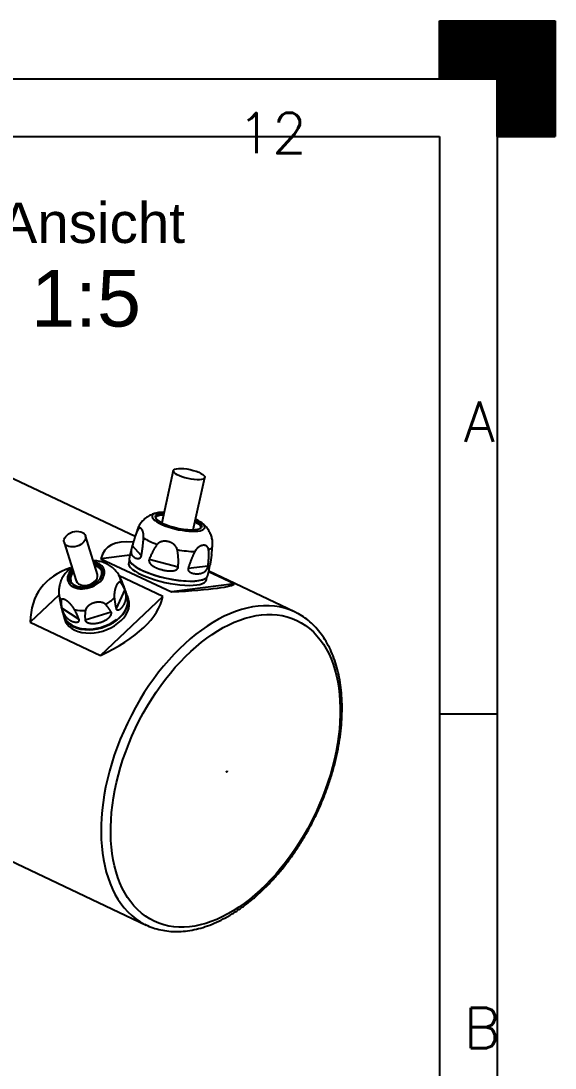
# Model space of a CAD drawing. Extents: x -44 to 594, y -269 to 420.
# Drawn here: x 547.8 to 594, y 329.3 to 420 of the extents above; entities that cross this region are included whole.
import ezdxf

# ---------------------------------------------------------------- set-up
doc = ezdxf.new("R2010")
doc.units = 0
doc.layers.add('1', color=7, linetype='CONTINUOUS')
doc.layers.add('256', color=7, linetype='CONTINUOUS')
doc.styles.add('ARIAL_UNICODE_MS', font='ARIALUNI.TTF')

# ---------------------------------------------------------------- blocks, each defined once
blk = doc.blocks.new('HATCH3')
at = {"layer": '256', "color": 19, "linetype": 'CONTINUOUS'}
for p, q in [((584, 419.98988), (594, 419.98988)), ((584, 419.94755), (594, 419.94755)), ((584, 419.90522), (594, 419.90522)), ((584, 419.86289), (594, 419.86289)), ((584, 419.82056), (594, 419.82056)), ((584, 419.77823), (594, 419.77823)), ((584, 419.7359), (594, 419.7359)), ((584, 419.69357), (594, 419.69357)), ((584, 419.65124), (594, 419.65124)), ((584, 419.60891), (594, 419.60891)), ((584, 419.56658), (594, 419.56658)), ((584, 419.52425), (594, 419.52425)), ((584, 419.48192), (594, 419.48192)), ((584, 419.43959), (594, 419.43959)), ((584, 419.39726), (594, 419.39726)), ((584, 419.35493), (594, 419.35493)), ((584, 419.3126), (594, 419.3126)), ((584, 419.27027), (594, 419.27027)), ((584, 419.22794), (594, 419.22794)), ((584, 419.18561), (594, 419.18561)), ((584, 419.14328), (594, 419.14328)), ((584, 419.10095), (594, 419.10095)), ((584, 419.05862), (594, 419.05862)), ((584, 419.01629), (594, 419.01629)), ((584, 418.97396), (594, 418.97396)), ((584, 418.93163), (594, 418.93163)), ((584, 418.8893), (594, 418.8893)), ((584, 418.84697), (594, 418.84697)), ((584, 418.80464), (594, 418.80464)), ((584, 418.76231), (594, 418.76231)), ((584, 418.71998), (594, 418.71998)), ((584, 418.67765), (594, 418.67765)), ((584, 418.63532), (594, 418.63532)), ((584, 418.59299), (594, 418.59299)), ((584, 418.55066), (594, 418.55066)), ((584, 418.50833), (594, 418.50833)), ((584, 418.466), (594, 418.466)), ((584, 418.42367), (594, 418.42367)), ((584, 418.38134), (594, 418.38134)), ((584, 418.33901), (594, 418.33901)), ((584, 418.29668), (594, 418.29668)), ((584, 418.25435), (594, 418.25435)), ((584, 418.21202), (594, 418.21202)), ((584, 418.16969), (594, 418.16969)), ((584, 418.12736), (594, 418.12736)), ((584, 418.08503), (594, 418.08503)), ((584, 418.0427), (594, 418.0427)), ((584, 418.00037), (594, 418.00037)), ((584, 417.95804), (594, 417.95804)), ((584, 417.91571), (594, 417.91571)), ((584, 417.87338), (594, 417.87338)), ((584, 417.83105), (594, 417.83105)), ((584, 417.78872), (594, 417.78872)), ((584, 417.74639), (594, 417.74639)), ((584, 417.70406), (594, 417.70406)), ((584, 417.66173), (594, 417.66173)), ((584, 417.6194), (594, 417.6194)), ((584, 417.57707), (594, 417.57707)), ((584, 417.53474), (594, 417.53474)), ((584, 417.49241), (594, 417.49241)), ((584, 417.45008), (594, 417.45008)), ((584, 417.40775), (594, 417.40775)), ((584, 417.36542), (594, 417.36542)), ((584, 417.32309), (594, 417.32309)), ((584, 417.28076), (594, 417.28076)), ((584, 417.23843), (594, 417.23843)), ((584, 417.1961), (594, 417.1961)), ((584, 417.15377), (594, 417.15377)), ((584, 417.11144), (594, 417.11144)), ((584, 417.06911), (594, 417.06911)), ((584, 417.02678), (594, 417.02678)), ((584, 416.98445), (594, 416.98445)), ((584, 416.94212), (594, 416.94212)), ((584, 416.89979), (594, 416.89979)), ((584, 416.85746), (594, 416.85746)), ((584, 416.81513), (594, 416.81513)), ((584, 416.7728), (594, 416.7728)), ((584, 416.73047), (594, 416.73047)), ((584, 416.68814), (594, 416.68814)), ((584, 416.64581), (594, 416.64581)), ((584, 416.60348), (594, 416.60348)), ((584, 416.56115), (594, 416.56115)), ((584, 416.51882), (594, 416.51882)), ((584, 416.47649), (594, 416.47649)), ((584, 416.43416), (594, 416.43416)), ((584, 416.39183), (594, 416.39183)), ((584, 416.3495), (594, 416.3495)), ((584, 416.30717), (594, 416.30717)), ((584, 416.26484), (594, 416.26484)), ((584, 416.22251), (594, 416.22251)), ((584, 416.18018), (594, 416.18018)), ((584, 416.13785), (594, 416.13785)), ((584, 416.09552), (594, 416.09552)), ((584, 416.05319), (594, 416.05319)), ((584, 416.01086), (594, 416.01086)), ((584, 415.96853), (594, 415.96853)), ((584, 415.9262), (594, 415.9262)), ((584, 415.88387), (594, 415.88387)), ((584, 415.84154), (594, 415.84154)), ((584, 415.79921), (594, 415.79921)), ((584, 415.75688), (594, 415.75688)), ((584, 415.71455), (594, 415.71455)), ((584, 415.67222), (594, 415.67222)), ((584, 415.62989), (594, 415.62989)), ((584, 415.58756), (594, 415.58756)), ((584, 415.54523), (594, 415.54523)), ((584, 415.5029), (594, 415.5029)), ((584, 415.46057), (594, 415.46057)), ((584, 415.41824), (594, 415.41824)), ((584, 415.37591), (594, 415.37591)), ((584, 415.33358), (594, 415.33358)), ((584, 415.29125), (594, 415.29125)), ((584, 415.24892), (594, 415.24892)), ((584, 415.20659), (594, 415.20659)), ((584, 415.16426), (594, 415.16426)), ((584, 415.12193), (594, 415.12193)), ((584, 415.0796), (594, 415.0796)), ((584, 415.03727), (594, 415.03727)), ((589, 414.99494), (594, 414.99494)), ((589, 414.95261), (594, 414.95261)), ((589, 414.91028), (594, 414.91028)), ((589, 414.86795), (594, 414.86795)), ((589, 414.82562), (594, 414.82562)), ((589, 414.78329), (594, 414.78329)), ((589, 414.74096), (594, 414.74096)), ((589, 414.69863), (594, 414.69863)), ((589, 414.6563), (594, 414.6563)), ((589, 414.61397), (594, 414.61397)), ((589, 414.57164), (594, 414.57164)), ((589, 414.52931), (594, 414.52931)), ((589, 414.48698), (594, 414.48698)), ((589, 414.44465), (594, 414.44465)), ((589, 414.40232), (594, 414.40232)), ((589, 414.35999), (594, 414.35999)), ((589, 414.31766), (594, 414.31766)), ((589, 414.27533), (594, 414.27533)), ((589, 414.233), (594, 414.233)), ((589, 414.19067), (594, 414.19067)), ((589, 414.14834), (594, 414.14834)), ((589, 414.10601), (594, 414.10601)), ((589, 414.06368), (594, 414.06368)), ((589, 414.02135), (594, 414.02135)), ((589, 413.97902), (594, 413.97902)), ((589, 413.93669), (594, 413.93669)), ((589, 413.89436), (594, 413.89436)), ((589, 413.85203), (594, 413.85203)), ((589, 413.8097), (594, 413.8097)), ((589, 413.76737), (594, 413.76737)), ((589, 413.72504), (594, 413.72504)), ((589, 413.68271), (594, 413.68271)), ((589, 413.64038), (594, 413.64038)), ((589, 413.59805), (594, 413.59805)), ((589, 413.55572), (594, 413.55572)), ((589, 413.51339), (594, 413.51339)), ((589, 413.47106), (594, 413.47106)), ((589, 413.42873), (594, 413.42873)), ((589, 413.3864), (594, 413.3864)), ((589, 413.34407), (594, 413.34407)), ((589, 413.30174), (594, 413.30174)), ((589, 413.25941), (594, 413.25941)), ((589, 413.21708), (594, 413.21708)), ((589, 413.17475), (594, 413.17475)), ((589, 413.13242), (594, 413.13242)), ((589, 413.09009), (594, 413.09009)), ((589, 413.04776), (594, 413.04776)), ((589, 413.00543), (594, 413.00543)), ((589, 412.9631), (594, 412.9631)), ((589, 412.92077), (594, 412.92077)), ((589, 412.87844), (594, 412.87844)), ((589, 412.83611), (594, 412.83611)), ((589, 412.79378), (594, 412.79378)), ((589, 412.75145), (594, 412.75145)), ((589, 412.70912), (594, 412.70912)), ((589, 412.66679), (594, 412.66679)), ((589, 412.62446), (594, 412.62446)), ((589, 412.58213), (594, 412.58213)), ((589, 412.5398), (594, 412.5398)), ((589, 412.49747), (594, 412.49747)), ((589, 412.45514), (594, 412.45514)), ((589, 412.41281), (594, 412.41281)), ((589, 412.37048), (594, 412.37048)), ((589, 412.32815), (594, 412.32815)), ((589, 412.28582), (594, 412.28582)), ((589, 412.24349), (594, 412.24349)), ((589, 412.20116), (594, 412.20116)), ((589, 412.15883), (594, 412.15883)), ((589, 412.1165), (594, 412.1165)), ((589, 412.07417), (594, 412.07417)), ((589, 412.03184), (594, 412.03184)), ((589, 411.98951), (594, 411.98951)), ((589, 411.94718), (594, 411.94718)), ((589, 411.90485), (594, 411.90485)), ((589, 411.86252), (594, 411.86252)), ((589, 411.82019), (594, 411.82019)), ((589, 411.77786), (594, 411.77786)), ((589, 411.73553), (594, 411.73553)), ((589, 411.6932), (594, 411.6932)), ((589, 411.65087), (594, 411.65087)), ((589, 411.60854), (594, 411.60854)), ((589, 411.56621), (594, 411.56621)), ((589, 411.52388), (594, 411.52388)), ((589, 411.48155), (594, 411.48155)), ((589, 411.43922), (594, 411.43922)), ((589, 411.39689), (594, 411.39689)), ((589, 411.35456), (594, 411.35456)), ((589, 411.31223), (594, 411.31223)), ((589, 411.2699), (594, 411.2699)), ((589, 411.22757), (594, 411.22757)), ((589, 411.18524), (594, 411.18524)), ((589, 411.14291), (594, 411.14291)), ((589, 411.10058), (594, 411.10058)), ((589, 411.05825), (594, 411.05825)), ((589, 411.01592), (594, 411.01592)), ((589, 410.97359), (594, 410.97359)), ((589, 410.93126), (594, 410.93126)), ((589, 410.88893), (594, 410.88893)), ((589, 410.8466), (594, 410.8466)), ((589, 410.80427), (594, 410.80427)), ((589, 410.76194), (594, 410.76194)), ((589, 410.71961), (594, 410.71961)), ((589, 410.67728), (594, 410.67728)), ((589, 410.63495), (594, 410.63495)), ((589, 410.59262), (594, 410.59262)), ((589, 410.55029), (594, 410.55029)), ((589, 410.50796), (594, 410.50796)), ((589, 410.46563), (594, 410.46563)), ((589, 410.4233), (594, 410.4233)), ((589, 410.38097), (594, 410.38097)), ((589, 410.33864), (594, 410.33864)), ((589, 410.29631), (594, 410.29631)), ((589, 410.25398), (594, 410.25398)), ((589, 410.21165), (594, 410.21165)), ((589, 410.16932), (594, 410.16932)), ((589, 410.12699), (594, 410.12699)), ((589, 410.08466), (594, 410.08466)), ((589, 410.04233), (594, 410.04233)), ((589, 410), (594, 410))]:
    blk.add_line(p, q, dxfattribs=at)

msp = doc.modelspace()

# ---------------------------------------------------------------- linework, layer by layer
at = {"layer": '1', "color": 162, "linetype": 'CONTINUOUS'}
for p, q in [((557.669, 375.36), (545.329, 381.198)), ((560.972, 381.06), (559.975, 376.546)), ((562.709, 375.942), (563.706, 380.456)), ((554.409, 372.074), (553.375, 375.416)), ((551.541, 374.848), (552.575, 371.507)), ((558.216, 373.679), (557.43, 374.569)), ((557.228, 373.752), (554.72, 373.431)), ((554.72, 373.431), (560.81, 370.549)), ((557.17, 373.308), (557.117, 373.086)), ((557.158, 373.484), (557.158, 373.484)), ((561.398, 372.691), (558.887, 373.361)), ((562.261, 372.6), (563.986, 372.821)), ((560.083, 370.16), (556.293, 371.953)), ((563.843, 371.6), (563.888, 371.824)), ((566.237, 371.245), (564.031, 372.288)), ((571.473, 368.829), (564.043, 372.344)), ((566.237, 371.245), (560.81, 370.549)), ((563.841, 371.595), (563.843, 371.6)), ((551.069, 370.275), (548.598, 367.936)), ((560.083, 370.16), (554.688, 365.055)), ((556.777, 370.766), (556.023, 369.112)), ((557.104, 369.935), (557.009, 370.217)), ((552.834, 368.164), (551.333, 369.146)), ((551.479, 368.505), (551.56, 368.22)), ((551.488, 368.492), (551.488, 368.491)), ((555.608, 368.792), (553.352, 368.121)), ((548.598, 367.936), (554.688, 365.055)), ((532.499, 354.081), (558.642, 341.711))]:
    msp.add_line(p, q, dxfattribs=at)
for centre, major_axis, ratio in [((562.339, 380.758), (-1.367, 0.302), 0.286367), ((552.458, 375.132), (0.917, 0.284), 0.672047), ((565.492, 355.064), (6.165, 13.03), 0.597227), ((565.617, 355.005), (0.0214, 0.0452), 0.597227)]:
    msp.add_ellipse(centre, major_axis=major_axis, ratio=ratio, dxfattribs=at)
for centre, major_axis, ratio, start_param, end_param in [((561.426, 376.626), (-2.273, 0.502), 0.286362, 6.13379, 9.424778), ((561.426, 376.626), (-2.273, 0.502), 0.286362, 5.88531, 6.13379), ((561.426, 376.626), (-2.273, 0.502), 0.286366, 5.357523, 5.885311), ((561.436, 376.671), (-2.022, 0.447), 0.286366, 5.454614, 6.133787), ((561.411, 376.559), (-1.972, 0.436), 0.286365, 5.478085, 6.133795), ((561.424, 376.615), (-1.972, 0.436), 0.286365, 5.478085, 6.133795), ((561.436, 376.671), (-2.022, 0.447), 0.286364, 6.186508, 9.277835), ((561.424, 376.615), (-1.972, 0.436), 0.286362, 6.13379, 6.49635), ((561.436, 376.671), (-2.022, 0.447), 0.286362, 6.13379, 6.18651), ((561.411, 376.559), (-1.972, 0.436), 0.286362, 6.13379, 6.233536), ((561.393, 376.477), (-2.022, 0.447), 0.286359, 5.454519, 6.060257), ((561.393, 376.477), (-2.022, 0.447), 0.286366, 3.36507, 3.970122), ((561.411, 376.559), (-1.972, 0.436), 0.286362, 3.191294, 3.946552), ((561.424, 376.615), (-1.972, 0.436), 0.286367, 3.14159, 3.946552), ((561.436, 376.671), (-2.022, 0.447), 0.286364, 3.283874, 3.970018), ((561.426, 376.626), (-2.273, 0.502), 0.286362, 3.549048, 4.067116), ((561.436, 376.671), (-2.022, 0.447), 0.286367, 3.14159, 3.283873), ((561.426, 376.626), (-2.273, 0.502), 0.286367, 3.14159, 3.549043), ((561.117, 375.228), (-3.247, 0.718), 0.286365, 6.246518, 6.382323), ((561.424, 376.615), (-1.972, 0.436), 0.286365, 2.928585, 3.141597), ((561.436, 376.671), (-2.022, 0.447), 0.286365, 2.994656, 3.141597), ((583.176, 346.697), (-27.986, 27.63), 0.201339, 6.026643, 6.405768), ((561.117, 375.228), (-3.247, 0.718), 0.28636, 0.649271, 1.146327), ((561.117, 375.228), (-3.247, 0.718), 0.286367, 2.743672, 3.178247), ((561.117, 375.228), (-3.247, 0.718), 0.286364, 1.696471, 2.193527), ((553.43, 371.991), (1.572, 0.486), 0.672047, 6.283185, 7.23094), ((553.421, 372.019), (1.404, 0.435), 0.672049, 0.026091, 0.859202), ((553.435, 371.977), (1.347, 0.417), 0.672047, 6.283185, 7.10508), ((553.448, 371.934), (1.347, 0.417), 0.672052, 0.034729, 0.821895), ((560.478, 372.338), (-3.363, 0.743), 0.286366, 6.277979, 9.42478), ((560.565, 372.731), (-3.408, 0.753), 0.286367, 6.283183, 9.424999), ((560.561, 372.712), (-3.388, 0.749), 0.286367, 0.293957, 2.847483), ((583.176, 346.697), (-33.706, 24.126), 0.32, 6.054442, 6.500141), ((553.43, 371.991), (1.572, 0.486), 0.672046, 2.193801, 4.172612), ((553.421, 372.019), (1.404, 0.435), 0.672058, 2.282335, 4.172592), ((553.435, 371.977), (1.347, 0.417), 0.672044, 2.31965, 4.1726), ((553.448, 371.934), (1.347, 0.417), 0.672044, 2.31965, 3.134304), ((553.492, 371.791), (0.917, 0.284), 0.672048, 3.125414, 6.283108), ((553.43, 371.991), (1.572, 0.486), 0.672045, 4.172594, 6.283179), ((553.421, 372.019), (1.404, 0.435), 0.672045, 4.172594, 6.283179), ((553.435, 371.977), (1.347, 0.417), 0.672045, 5.137858, 6.283188), ((553.421, 372.019), (1.404, 0.435), 0.672049, 6.283185, 6.309275), ((553.77, 370.892), (2.631, 0.814), 0.672047, 6.079608, 6.397414), ((560.561, 372.713), (-3.356, 0.742), 0.286361, 0.951998, 2.189589), ((553.435, 371.977), (1.347, 0.417), 0.672045, 4.172594, 4.286967), ((565.058, 355.27), (6.415, 13.559), 0.597223, 0.000073, 3.126645), ((531.818, 370.997), (34.422, 0.262), 0.035989, 5.713571, 6.271556), ((553.77, 370.892), (2.631, 0.814), 0.672052, 3.023884, 3.312776), ((554.253, 369.331), (2.742, 0.848), 0.672051, 3.104362, 6.255871), ((554.249, 369.345), (2.761, 0.854), 0.672045, 4.172594, 6.284431), ((531.818, 370.997), (-28.343, 0.12), 0.349886, 2.511189, 3.069174), ((553.77, 370.892), (2.631, 0.814), 0.672045, 5.032424, 5.407182), ((554.253, 369.332), (2.766, 0.856), 0.672047, 5.219794, 6.283181), ((554.253, 369.331), (2.766, 0.856), 0.671992, 6.283184, 6.29903), ((554.341, 369.048), (2.772, 0.858), 0.672047, 5.219794, 6.283181), ((554.341, 369.048), (2.772, 0.858), 0.672105, 0, 0.01585), ((554.253, 369.332), (2.766, 0.856), 0.672049, 3.125724, 5.219792), ((554.249, 369.345), (2.761, 0.854), 0.672047, 3.141592, 4.1726), ((554.341, 369.048), (2.772, 0.858), 0.672049, 3.125724, 5.219792), ((554.244, 369.359), (2.727, 0.844), 0.672047, 3.43773, 5.219799), ((553.77, 370.892), (2.631, 0.814), 0.672053, 3.985221, 4.35998), ((565.058, 355.27), (6.415, 13.559), 0.597224, 6.268921, 6.283254), ((565.058, 355.27), (6.415, 13.559), 0.597221, 3.12664, 3.141562)]:
    msp.add_ellipse(centre, major_axis=major_axis, ratio=ratio, start_param=start_param, end_param=end_param, dxfattribs=at)
for points, degree, knots in [([(559.583, 377.393), (559.505, 377.379), (559.309, 377.334), (559.001, 377.213), (558.674, 377.025), (558.378, 376.779), (558.129, 376.481), (557.965, 376.209), (557.905, 376.034), (557.89, 375.981)], 3, [0, 0, 0, 0, 0.109207, 0.273999, 0.437008, 0.600503, 0.765163, 0.930866, 1, 1, 1, 1]), ([(564.362, 374.552), (564.374, 374.648), (564.385, 374.871), (564.333, 375.216), (564.22, 375.566), (564.057, 375.88), (563.853, 376.157), (563.634, 376.384), (563.478, 376.508), (563.406, 376.558)], 3, [0, 0, 0, 0, 0.120912, 0.281764, 0.435669, 0.584847, 0.731876, 0.880573, 1, 1, 1, 1]), ([(558.407, 375.237), (558.416, 375.369), (558.405, 375.495), (558.395, 375.612), (558.37, 375.715), (558.347, 375.811), (558.312, 375.885), (558.279, 375.956), (558.197, 376.049), (558.105, 376.085), (558.057, 376.07), (558.007, 376.054), (557.959, 376.001), (557.907, 375.944), (557.866, 375.85)], 2, [0, 0, 0, 0.125, 0.125, 0.25, 0.25, 0.375, 0.375, 0.5, 0.625, 0.75, 0.75, 0.875, 0.875, 1, 1, 1]), ([(557.43, 374.569), (557.429, 374.568), (557.429, 374.566), (557.428, 374.563), (557.427, 374.561), (557.427, 374.558), (557.426, 374.555), (557.425, 374.552), (557.424, 374.549), (557.423, 374.546), (557.423, 374.543), (557.422, 374.54), (557.421, 374.537), (557.42, 374.535), (557.419, 374.532), (557.419, 374.529), (557.418, 374.526), (557.417, 374.523), (557.416, 374.52), (557.415, 374.517), (557.414, 374.514), (557.414, 374.511), (557.413, 374.508), (557.412, 374.504), (557.411, 374.501), (557.41, 374.498), (557.409, 374.495), (557.409, 374.492), (557.408, 374.489), (557.407, 374.486), (557.406, 374.483), (557.405, 374.48), (557.404, 374.476), (557.404, 374.473), (557.403, 374.47), (557.402, 374.467), (557.401, 374.464), (557.4, 374.46), (557.399, 374.457), (557.398, 374.454), (557.398, 374.451), (557.397, 374.447), (557.396, 374.444), (557.395, 374.441), (557.394, 374.438), (557.393, 374.434), (557.392, 374.431), (557.391, 374.428), (557.391, 374.424), (557.39, 374.421), (557.389, 374.418), (557.388, 374.414), (557.387, 374.411), (557.386, 374.408), (557.385, 374.404), (557.384, 374.401), (557.383, 374.397), (557.383, 374.394), (557.382, 374.39), (557.379, 374.379), (557.373, 374.359), (557.366, 374.331), (557.359, 374.304), (557.353, 374.277), (557.347, 374.25), (557.343, 374.227), (557.339, 374.209), (557.336, 374.194), (557.334, 374.179), (557.332, 374.164), (557.329, 374.149), (557.328, 374.135), (557.326, 374.12), (557.325, 374.106), (557.323, 374.092), (557.322, 374.077), (557.322, 374.063), (557.321, 374.049), (557.321, 374.035), (557.322, 374.021), (557.322, 374.007), (557.323, 373.985), (557.326, 373.957), (557.332, 373.923), (557.339, 373.889), (557.349, 373.857), (557.361, 373.825), (557.375, 373.794), (557.392, 373.764), (557.411, 373.734), (557.433, 373.705), (557.462, 373.67), (557.5, 373.631), (557.548, 373.589), (557.601, 373.552), (557.658, 373.519), (557.719, 373.491), (557.771, 373.474), (557.811, 373.463), (557.837, 373.458), (557.864, 373.454), (557.89, 373.451), (557.916, 373.45), (557.941, 373.45), (557.966, 373.452), (557.991, 373.456), (558.011, 373.46), (558.027, 373.465), (558.04, 373.468), (558.052, 373.473), (558.064, 373.478), (558.075, 373.484), (558.086, 373.49), (558.097, 373.496), (558.108, 373.503), (558.118, 373.511), (558.129, 373.519), (558.137, 373.527), (558.143, 373.533), (558.147, 373.537), (558.151, 373.541), (558.155, 373.545), (558.158, 373.55), (558.162, 373.554), (558.166, 373.559), (558.169, 373.564), (558.172, 373.568), (558.176, 373.573), (558.179, 373.578), (558.182, 373.583), (558.185, 373.588), (558.187, 373.593), (558.19, 373.598), (558.193, 373.604), (558.195, 373.609), (558.198, 373.614), (558.2, 373.62), (558.202, 373.625), (558.204, 373.631), (558.206, 373.637), (558.208, 373.643), (558.209, 373.648), (558.211, 373.654), (558.212, 373.66), (558.213, 373.666), (558.215, 373.672), (558.215, 373.676), (558.216, 373.679)], 3, [0, 0, 0, 0, 0.001009, 0.002016, 0.003021, 0.004026, 0.00503, 0.006032, 0.007035, 0.008036, 0.009038, 0.01004, 0.011041, 0.012043, 0.013046, 0.014049, 0.015054, 0.016059, 0.017066, 0.018074, 0.019084, 0.020095, 0.021109, 0.022125, 0.023143, 0.024164, 0.025188, 0.026214, 0.027244, 0.028277, 0.029313, 0.030353, 0.031397, 0.032445, 0.033497, 0.034553, 0.035614, 0.036679, 0.037749, 0.038824, 0.039904, 0.040989, 0.04208, 0.043176, 0.044278, 0.045386, 0.046499, 0.047619, 0.048745, 0.049877, 0.051016, 0.052162, 0.053314, 0.054473, 0.055639, 0.056812, 0.057992, 0.05918, 0.060375, 0.061578, 0.071546, 0.08175, 0.092239, 0.103055, 0.114239, 0.125827, 0.132647, 0.139584, 0.146643, 0.153828, 0.161141, 0.168588, 0.17617, 0.183892, 0.191755, 0.199762, 0.207917, 0.216222, 0.224678, 0.233289, 0.242056, 0.250981, 0.274441, 0.29815, 0.322133, 0.346418, 0.37103, 0.395994, 0.421332, 0.447068, 0.473223, 0.499816, 0.543906, 0.586821, 0.628662, 0.669537, 0.709559, 0.748851, 0.764617, 0.77989, 0.794682, 0.809007, 0.822879, 0.836314, 0.849329, 0.861944, 0.87418, 0.880509, 0.88672, 0.892817, 0.898807, 0.904694, 0.910487, 0.916191, 0.921813, 0.927362, 0.932844, 0.938267, 0.940673, 0.943049, 0.945396, 0.947715, 0.950006, 0.952271, 0.954511, 0.956727, 0.958921, 0.961092, 0.963243, 0.965374, 0.967488, 0.969584, 0.971666, 0.973733, 0.975788, 0.977832, 0.979866, 0.981891, 0.98391, 0.985924, 0.987934, 0.989941, 0.991948, 0.993956, 0.995966, 0.997981, 1, 1, 1, 1]), ([(561.32, 374.216), (561.293, 374.342), (561.215, 374.46), (561.143, 374.569), (561.034, 374.661), (560.932, 374.747), (560.808, 374.81), (560.69, 374.87), (560.427, 374.94), (560.296, 374.946), (560.161, 374.953), (560.035, 374.928), (559.9, 374.902), (559.79, 374.841), (559.67, 374.775), (559.593, 374.676)], 2, [0, 0, 0, 0.125, 0.125, 0.25, 0.25, 0.375, 0.375, 0.5, 0.625, 0.625, 0.75, 0.75, 0.875, 0.875, 1, 1, 1]), ([(564.031, 374.206), (564.02, 374.314), (563.972, 374.397), (563.929, 374.474), (563.858, 374.523), (563.792, 374.568), (563.709, 374.585), (563.629, 374.601), (563.449, 374.578), (563.357, 374.54), (563.262, 374.501), (563.172, 374.435), (563.075, 374.366), (562.993, 374.273), (562.905, 374.171), (562.844, 374.054)], 2, [0, 0, 0, 0.125, 0.125, 0.25, 0.25, 0.375, 0.375, 0.5, 0.625, 0.625, 0.75, 0.75, 0.875, 0.875, 1, 1, 1]), ([(552.204, 372.692), (552.144, 372.649), (551.965, 372.512), (551.7, 372.253), (551.437, 371.9), (551.246, 371.516), (551.139, 371.208), (551.117, 371.029), (551.113, 370.99)], 3, [0, 0, 0, 0, 0.107213, 0.322387, 0.532968, 0.739373, 0.942776, 1, 1, 1, 1]), ([(555.815, 372.57), (555.806, 372.58), (555.703, 372.691), (555.46, 372.857), (555.094, 373.055), (554.69, 373.189), (554.336, 373.249), (554.118, 373.261), (554.045, 373.262)], 3, [0, 0, 0, 0, 0.020797, 0.234264, 0.44819, 0.665203, 0.887764, 1, 1, 1, 1]), ([(554.189, 372.804), (554.256, 372.788), (554.404, 372.742), (554.59, 372.639), (554.723, 372.51), (554.769, 372.418), (554.782, 372.373)], 3, [0, 0, 0, 0, 0.206515, 0.48199, 0.760313, 1, 1, 1, 1]), ([(558.887, 373.361), (558.887, 373.36), (558.886, 373.358), (558.885, 373.355), (558.884, 373.352), (558.883, 373.349), (558.882, 373.346), (558.882, 373.344), (558.881, 373.341), (558.88, 373.338), (558.879, 373.335), (558.879, 373.332), (558.878, 373.329), (558.877, 373.326), (558.877, 373.323), (558.876, 373.32), (558.876, 373.317), (558.875, 373.314), (558.875, 373.311), (558.874, 373.307), (558.874, 373.304), (558.874, 373.301), (558.873, 373.298), (558.873, 373.295), (558.873, 373.292), (558.873, 373.289), (558.872, 373.285), (558.872, 373.282), (558.872, 373.279), (558.872, 373.276), (558.872, 373.273), (558.872, 373.269), (558.872, 373.266), (558.873, 373.263), (558.873, 373.26), (558.873, 373.256), (558.873, 373.253), (558.873, 373.25), (558.874, 373.246), (558.874, 373.243), (558.875, 373.24), (558.875, 373.236), (558.875, 373.233), (558.876, 373.229), (558.877, 373.226), (558.877, 373.223), (558.878, 373.219), (558.878, 373.216), (558.879, 373.212), (558.88, 373.209), (558.881, 373.205), (558.881, 373.202), (558.882, 373.198), (558.883, 373.195), (558.884, 373.191), (558.885, 373.188), (558.886, 373.184), (558.887, 373.181), (558.888, 373.177), (558.892, 373.165), (558.9, 373.144), (558.913, 373.115), (558.927, 373.086), (558.945, 373.057), (558.964, 373.029), (558.983, 373.006), (558.999, 372.986), (559.013, 372.97), (559.028, 372.955), (559.043, 372.939), (559.059, 372.924), (559.075, 372.909), (559.093, 372.894), (559.11, 372.879), (559.129, 372.865), (559.148, 372.85), (559.167, 372.835), (559.188, 372.821), (559.209, 372.807), (559.23, 372.793), (559.253, 372.779), (559.288, 372.757), (559.337, 372.729), (559.4, 372.696), (559.465, 372.664), (559.533, 372.634), (559.602, 372.605), (559.674, 372.578), (559.747, 372.552), (559.823, 372.528), (559.9, 372.505), (559.997, 372.478), (560.111, 372.449), (560.243, 372.422), (560.372, 372.399), (560.499, 372.383), (560.625, 372.373), (560.724, 372.371), (560.798, 372.372), (560.846, 372.375), (560.892, 372.378), (560.937, 372.383), (560.98, 372.389), (561.021, 372.397), (561.061, 372.406), (561.099, 372.416), (561.13, 372.426), (561.155, 372.435), (561.173, 372.443), (561.19, 372.45), (561.207, 372.458), (561.224, 372.467), (561.24, 372.476), (561.255, 372.485), (561.269, 372.495), (561.283, 372.506), (561.297, 372.516), (561.307, 372.525), (561.315, 372.533), (561.321, 372.538), (561.326, 372.543), (561.331, 372.548), (561.336, 372.554), (561.34, 372.559), (561.345, 372.564), (561.349, 372.57), (561.353, 372.575), (561.357, 372.581), (561.361, 372.586), (561.365, 372.592), (561.368, 372.597), (561.371, 372.603), (561.374, 372.609), (561.377, 372.614), (561.38, 372.62), (561.382, 372.626), (561.385, 372.632), (561.387, 372.637), (561.389, 372.643), (561.391, 372.649), (561.392, 372.655), (561.394, 372.661), (561.395, 372.667), (561.396, 372.673), (561.397, 372.679), (561.398, 372.685), (561.398, 372.689), (561.398, 372.691)], 3, [0, 0, 0, 0, 0.001009, 0.002016, 0.003021, 0.004026, 0.00503, 0.006032, 0.007035, 0.008036, 0.009038, 0.01004, 0.011041, 0.012043, 0.013046, 0.014049, 0.015054, 0.016059, 0.017066, 0.018074, 0.019084, 0.020095, 0.021109, 0.022125, 0.023143, 0.024164, 0.025188, 0.026214, 0.027244, 0.028277, 0.029313, 0.030353, 0.031397, 0.032445, 0.033497, 0.034553, 0.035614, 0.036679, 0.037749, 0.038824, 0.039904, 0.040989, 0.04208, 0.043176, 0.044278, 0.045386, 0.046499, 0.047619, 0.048745, 0.049877, 0.051016, 0.052162, 0.053314, 0.054473, 0.055639, 0.056812, 0.057992, 0.05918, 0.060375, 0.061578, 0.071546, 0.08175, 0.092239, 0.103055, 0.114239, 0.125827, 0.132647, 0.139584, 0.146643, 0.153828, 0.161141, 0.168588, 0.17617, 0.183892, 0.191755, 0.199762, 0.207917, 0.216222, 0.224678, 0.233289, 0.242056, 0.250981, 0.274441, 0.29815, 0.322133, 0.346418, 0.37103, 0.395994, 0.421332, 0.447068, 0.473223, 0.499816, 0.543906, 0.586821, 0.628662, 0.669537, 0.709559, 0.748851, 0.764617, 0.77989, 0.794682, 0.809007, 0.822879, 0.836314, 0.849329, 0.861944, 0.87418, 0.880509, 0.88672, 0.892817, 0.898807, 0.904694, 0.910487, 0.916191, 0.921813, 0.927362, 0.932844, 0.938267, 0.940673, 0.943049, 0.945396, 0.947715, 0.950006, 0.952271, 0.954511, 0.956727, 0.958921, 0.961092, 0.963243, 0.965374, 0.967488, 0.969584, 0.971666, 0.973733, 0.975788, 0.977832, 0.979866, 0.981891, 0.98391, 0.985924, 0.987934, 0.989941, 0.991948, 0.993956, 0.995966, 0.997981, 1, 1, 1, 1]), ([(562.261, 372.6), (562.261, 372.599), (562.26, 372.597), (562.259, 372.594), (562.258, 372.591), (562.258, 372.588), (562.257, 372.585), (562.256, 372.582), (562.255, 372.579), (562.255, 372.576), (562.254, 372.573), (562.254, 372.57), (562.253, 372.567), (562.253, 372.564), (562.252, 372.561), (562.252, 372.558), (562.251, 372.555), (562.251, 372.552), (562.251, 372.549), (562.251, 372.546), (562.25, 372.543), (562.25, 372.54), (562.25, 372.537), (562.25, 372.534), (562.25, 372.531), (562.25, 372.528), (562.25, 372.525), (562.25, 372.522), (562.25, 372.519), (562.251, 372.516), (562.251, 372.513), (562.251, 372.51), (562.251, 372.507), (562.252, 372.504), (562.252, 372.501), (562.253, 372.498), (562.253, 372.495), (562.253, 372.492), (562.254, 372.489), (562.255, 372.486), (562.255, 372.483), (562.256, 372.48), (562.257, 372.477), (562.257, 372.474), (562.258, 372.471), (562.259, 372.468), (562.26, 372.465), (562.261, 372.462), (562.262, 372.459), (562.263, 372.456), (562.264, 372.453), (562.265, 372.45), (562.266, 372.447), (562.267, 372.444), (562.268, 372.441), (562.269, 372.438), (562.271, 372.435), (562.272, 372.432), (562.273, 372.429), (562.278, 372.418), (562.287, 372.401), (562.302, 372.378), (562.32, 372.356), (562.339, 372.335), (562.36, 372.315), (562.38, 372.299), (562.397, 372.286), (562.412, 372.276), (562.427, 372.266), (562.443, 372.257), (562.459, 372.247), (562.475, 372.239), (562.492, 372.23), (562.51, 372.222), (562.528, 372.214), (562.546, 372.207), (562.565, 372.2), (562.584, 372.193), (562.604, 372.186), (562.624, 372.18), (562.644, 372.174), (562.676, 372.166), (562.72, 372.156), (562.776, 372.145), (562.831, 372.137), (562.887, 372.131), (562.943, 372.128), (562.999, 372.126), (563.055, 372.126), (563.111, 372.129), (563.166, 372.133), (563.233, 372.14), (563.31, 372.152), (563.394, 372.171), (563.472, 372.195), (563.545, 372.223), (563.614, 372.257), (563.665, 372.289), (563.702, 372.316), (563.726, 372.335), (563.748, 372.354), (563.769, 372.374), (563.789, 372.395), (563.809, 372.416), (563.827, 372.438), (563.844, 372.461), (563.858, 372.482), (563.869, 372.498), (563.877, 372.511), (563.884, 372.525), (563.892, 372.538), (563.899, 372.552), (563.906, 372.566), (563.913, 372.58), (563.919, 372.594), (563.926, 372.609), (563.932, 372.623), (563.936, 372.635), (563.94, 372.645), (563.943, 372.652), (563.945, 372.658), (563.947, 372.665), (563.95, 372.671), (563.952, 372.678), (563.954, 372.684), (563.956, 372.691), (563.958, 372.697), (563.96, 372.704), (563.962, 372.71), (563.964, 372.717), (563.966, 372.723), (563.968, 372.73), (563.969, 372.736), (563.971, 372.742), (563.972, 372.748), (563.974, 372.755), (563.975, 372.761), (563.977, 372.767), (563.978, 372.773), (563.979, 372.779), (563.98, 372.785), (563.981, 372.791), (563.982, 372.797), (563.983, 372.803), (563.984, 372.809), (563.985, 372.815), (563.986, 372.819), (563.986, 372.821)], 3, [0, 0, 0, 0, 0.001009, 0.002016, 0.003021, 0.004026, 0.00503, 0.006032, 0.007035, 0.008036, 0.009038, 0.01004, 0.011041, 0.012043, 0.013046, 0.014049, 0.015054, 0.016059, 0.017066, 0.018074, 0.019084, 0.020095, 0.021109, 0.022125, 0.023143, 0.024164, 0.025188, 0.026214, 0.027244, 0.028277, 0.029313, 0.030353, 0.031397, 0.032445, 0.033497, 0.034553, 0.035614, 0.036679, 0.037749, 0.038824, 0.039904, 0.040989, 0.04208, 0.043176, 0.044278, 0.045386, 0.046499, 0.047619, 0.048745, 0.049877, 0.051016, 0.052162, 0.053314, 0.054473, 0.055639, 0.056812, 0.057992, 0.05918, 0.060375, 0.061578, 0.071546, 0.08175, 0.092239, 0.103055, 0.114239, 0.125827, 0.132647, 0.139584, 0.146643, 0.153828, 0.161141, 0.168588, 0.17617, 0.183892, 0.191755, 0.199762, 0.207917, 0.216222, 0.224678, 0.233289, 0.242056, 0.250981, 0.274441, 0.29815, 0.322133, 0.346418, 0.37103, 0.395994, 0.421332, 0.447068, 0.473223, 0.499816, 0.543906, 0.586821, 0.628662, 0.669537, 0.709559, 0.748851, 0.764617, 0.77989, 0.794682, 0.809007, 0.822879, 0.836314, 0.849329, 0.861944, 0.87418, 0.880509, 0.88672, 0.892817, 0.898807, 0.904694, 0.910487, 0.916191, 0.921813, 0.927362, 0.932844, 0.938267, 0.940673, 0.943049, 0.945396, 0.947715, 0.950006, 0.952271, 0.954511, 0.956727, 0.958921, 0.961092, 0.963243, 0.965374, 0.967488, 0.969584, 0.971666, 0.973733, 0.975788, 0.977832, 0.979866, 0.981891, 0.98391, 0.985924, 0.987934, 0.989941, 0.991948, 0.993956, 0.995966, 0.997981, 1, 1, 1, 1]), ([(564.177, 373.047), (564.177, 373.046), (564.177, 373.044), (564.176, 373.041), (564.176, 373.038), (564.175, 373.035), (564.175, 373.032), (564.174, 373.029), (564.174, 373.026), (564.173, 373.023), (564.173, 373.02), (564.172, 373.017), (564.172, 373.014), (564.171, 373.011), (564.171, 373.008), (564.17, 373.005), (564.17, 373.002), (564.169, 372.999), (564.169, 372.997), (564.168, 372.994), (564.168, 372.991), (564.167, 372.988), (564.167, 372.985), (564.166, 372.982), (564.166, 372.98), (564.165, 372.977), (564.165, 372.974), (564.164, 372.971), (564.164, 372.969), (564.164, 372.966), (564.163, 372.963), (564.163, 372.961), (564.162, 372.958), (564.162, 372.955), (564.161, 372.953), (564.161, 372.95), (564.161, 372.947), (564.16, 372.945), (564.16, 372.942), (564.159, 372.94), (564.159, 372.937), (564.158, 372.935), (564.158, 372.932), (564.158, 372.93), (564.157, 372.927), (564.157, 372.925), (564.156, 372.922), (564.156, 372.92), (564.156, 372.917), (564.155, 372.915), (564.155, 372.912), (564.154, 372.91), (564.154, 372.908), (564.154, 372.905), (564.153, 372.903), (564.153, 372.901), (564.153, 372.899), (564.152, 372.896), (564.152, 372.894), (564.151, 372.886), (564.149, 372.874), (564.147, 372.864), (564.146, 372.859)], 3, [0, 0, 0, 0, 0.012399, 0.02478, 0.037144, 0.049494, 0.061832, 0.07416, 0.08648, 0.098796, 0.111109, 0.123422, 0.135737, 0.148056, 0.160381, 0.172716, 0.185062, 0.197421, 0.209797, 0.22219, 0.234604, 0.247041, 0.259502, 0.271991, 0.284509, 0.297059, 0.309643, 0.322263, 0.334922, 0.34762, 0.360361, 0.373147, 0.385979, 0.39886, 0.411792, 0.424777, 0.437816, 0.450912, 0.464067, 0.477282, 0.49056, 0.503902, 0.51731, 0.530786, 0.544332, 0.55795, 0.57164, 0.585405, 0.599247, 0.613168, 0.627168, 0.641249, 0.655413, 0.669662, 0.683997, 0.698419, 0.71293, 0.727531, 0.742224, 0.757011, 0.879549, 1, 1, 1, 1]), ([(552.107, 371.525), (552.096, 371.55), (552.07, 371.63), (552.083, 371.781), (552.155, 371.984), (552.26, 372.138), (552.334, 372.222), (552.346, 372.234)], 3, [0, 0, 0, 0, 0.138032, 0.414261, 0.674074, 0.95165, 1, 1, 1, 1]), ([(556.318, 371.903), (556.314, 371.914), (556.255, 372.057), (556.087, 372.288), (555.909, 372.485), (555.815, 372.57)], 3, [0, 0, 0, 0, 0.041945, 0.550057, 1, 1, 1, 1]), ([(556.458, 371.332), (556.413, 371.39), (556.358, 371.399), (556.305, 371.408), (556.248, 371.371), (556.194, 371.335), (556.141, 371.262), (556.09, 371.191), (555.997, 370.989), (555.961, 370.867), (555.924, 370.743), (555.901, 370.609), (555.876, 370.469), (555.869, 370.329), (555.862, 370.182), (555.875, 370.055)], 2, [0, 0, 0, 0.125, 0.125, 0.25, 0.25, 0.375, 0.375, 0.5, 0.625, 0.625, 0.75, 0.75, 0.875, 0.875, 1, 1, 1]), ([(556.023, 369.112), (556.023, 369.111), (556.023, 369.11), (556.024, 369.107), (556.024, 369.104), (556.025, 369.102), (556.026, 369.099), (556.026, 369.097), (556.027, 369.094), (556.028, 369.092), (556.029, 369.09), (556.029, 369.087), (556.03, 369.085), (556.031, 369.083), (556.032, 369.08), (556.033, 369.078), (556.034, 369.076), (556.035, 369.074), (556.036, 369.072), (556.037, 369.069), (556.038, 369.067), (556.039, 369.065), (556.041, 369.063), (556.042, 369.061), (556.043, 369.059), (556.044, 369.057), (556.046, 369.055), (556.047, 369.053), (556.048, 369.051), (556.05, 369.05), (556.051, 369.048), (556.052, 369.046), (556.054, 369.044), (556.055, 369.042), (556.057, 369.041), (556.058, 369.039), (556.06, 369.037), (556.062, 369.036), (556.063, 369.034), (556.065, 369.033), (556.067, 369.031), (556.068, 369.03), (556.07, 369.028), (556.072, 369.027), (556.074, 369.025), (556.076, 369.024), (556.078, 369.022), (556.079, 369.021), (556.081, 369.02), (556.083, 369.019), (556.085, 369.017), (556.087, 369.016), (556.089, 369.015), (556.092, 369.014), (556.099, 369.01), (556.111, 369.005), (556.129, 368.999), (556.148, 368.996), (556.169, 368.995), (556.19, 368.996), (556.208, 368.998), (556.223, 369.001), (556.235, 369.004), (556.247, 369.008), (556.259, 369.012), (556.271, 369.016), (556.284, 369.021), (556.296, 369.026), (556.309, 369.032), (556.322, 369.039), (556.335, 369.046), (556.348, 369.053), (556.361, 369.061), (556.374, 369.069), (556.387, 369.078), (556.401, 369.087), (556.414, 369.097), (556.427, 369.108), (556.448, 369.124), (556.476, 369.148), (556.511, 369.181), (556.544, 369.216), (556.577, 369.252), (556.608, 369.291), (556.638, 369.331), (556.666, 369.373), (556.694, 369.417), (556.72, 369.463), (556.745, 369.51), (556.772, 369.568), (556.801, 369.636), (556.829, 369.714), (556.852, 369.793), (556.87, 369.872), (556.883, 369.951), (556.892, 370.031), (556.895, 370.098), (556.896, 370.151), (556.895, 370.19), (556.894, 370.227), (556.892, 370.264), (556.889, 370.301), (556.885, 370.337), (556.88, 370.372), (556.875, 370.406), (556.87, 370.435), (556.866, 370.457), (556.863, 370.472), (556.86, 370.488), (556.856, 370.503), (556.853, 370.518), (556.85, 370.533), (556.846, 370.548), (556.842, 370.562), (556.838, 370.577), (556.835, 370.591), (556.831, 370.605), (556.827, 370.617), (556.825, 370.626), (556.823, 370.634), (556.821, 370.64), (556.819, 370.647), (556.817, 370.654), (556.815, 370.661), (556.813, 370.667), (556.811, 370.673), (556.809, 370.68), (556.807, 370.686), (556.805, 370.692), (556.803, 370.698), (556.801, 370.703), (556.799, 370.709), (556.797, 370.714), (556.795, 370.72), (556.793, 370.725), (556.791, 370.73), (556.79, 370.735), (556.788, 370.74), (556.786, 370.744), (556.784, 370.749), (556.782, 370.753), (556.781, 370.758), (556.779, 370.762), (556.778, 370.764), (556.777, 370.766)], 3, [0, 0, 0, 0, 0.00112, 0.00224, 0.003358, 0.004475, 0.005592, 0.006708, 0.007824, 0.008939, 0.010055, 0.011172, 0.012288, 0.013406, 0.014524, 0.015644, 0.016764, 0.017886, 0.01901, 0.020136, 0.021264, 0.022394, 0.023526, 0.024661, 0.025798, 0.026939, 0.028083, 0.02923, 0.030381, 0.031535, 0.032693, 0.033855, 0.035021, 0.036192, 0.037367, 0.038547, 0.039732, 0.040922, 0.042117, 0.043317, 0.044523, 0.045734, 0.046951, 0.048175, 0.049404, 0.050639, 0.051881, 0.05313, 0.054385, 0.055647, 0.056915, 0.058191, 0.059474, 0.060764, 0.062062, 0.072205, 0.082477, 0.092929, 0.103606, 0.114553, 0.12581, 0.131903, 0.138081, 0.144347, 0.150706, 0.157159, 0.163712, 0.170365, 0.177123, 0.183988, 0.190963, 0.198049, 0.20525, 0.212567, 0.220003, 0.22756, 0.23524, 0.243044, 0.250974, 0.272303, 0.29382, 0.315551, 0.33752, 0.359754, 0.382276, 0.405108, 0.428273, 0.451792, 0.475685, 0.499971, 0.537819, 0.574739, 0.610808, 0.646109, 0.68073, 0.714764, 0.748309, 0.764119, 0.77943, 0.794259, 0.808622, 0.822537, 0.836026, 0.84911, 0.861814, 0.874165, 0.879832, 0.885418, 0.890927, 0.896365, 0.901736, 0.907047, 0.912302, 0.917507, 0.922668, 0.927792, 0.932884, 0.937951, 0.940583, 0.943184, 0.945757, 0.948302, 0.95082, 0.953313, 0.955782, 0.958228, 0.960653, 0.963057, 0.965443, 0.967811, 0.970163, 0.972501, 0.974826, 0.977139, 0.979443, 0.981739, 0.984028, 0.986311, 0.988592, 0.99087, 0.993149, 0.995429, 0.997712, 1, 1, 1, 1]), ([(552.43, 369.03), (552.37, 369.143), (552.284, 369.262), (552.201, 369.374), (552.104, 369.479), (552.011, 369.58), (551.914, 369.664), (551.819, 369.746), (551.636, 369.866), (551.474, 369.931), (551.413, 369.932), (551.349, 369.933), (551.312, 369.898), (551.273, 369.861), (551.271, 369.789)], 2, [0, 0, 0, 0.125, 0.125, 0.25, 0.25, 0.375, 0.375, 0.5, 0.625, 0.75, 0.75, 0.875, 0.875, 1, 1, 1]), ([(551.333, 369.146), (551.333, 369.145), (551.334, 369.144), (551.334, 369.142), (551.334, 369.14), (551.335, 369.138), (551.335, 369.135), (551.336, 369.133), (551.336, 369.131), (551.337, 369.129), (551.337, 369.126), (551.338, 369.124), (551.338, 369.122), (551.339, 369.119), (551.34, 369.117), (551.34, 369.114), (551.341, 369.112), (551.341, 369.109), (551.342, 369.107), (551.343, 369.104), (551.343, 369.102), (551.344, 369.099), (551.345, 369.096), (551.345, 369.094), (551.346, 369.091), (551.347, 369.088), (551.347, 369.085), (551.348, 369.083), (551.349, 369.08), (551.35, 369.077), (551.351, 369.074), (551.351, 369.071), (551.352, 369.068), (551.353, 369.065), (551.354, 369.062), (551.355, 369.059), (551.356, 369.056), (551.357, 369.053), (551.357, 369.05), (551.358, 369.047), (551.359, 369.044), (551.36, 369.041), (551.361, 369.037), (551.362, 369.034), (551.363, 369.031), (551.364, 369.028), (551.365, 369.024), (551.366, 369.021), (551.367, 369.017), (551.368, 369.014), (551.369, 369.011), (551.37, 369.007), (551.371, 369.004), (551.373, 369), (551.376, 368.989), (551.383, 368.969), (551.392, 368.941), (551.402, 368.912), (551.412, 368.883), (551.424, 368.853), (551.434, 368.829), (551.442, 368.808), (551.449, 368.793), (551.456, 368.777), (551.463, 368.761), (551.471, 368.745), (551.478, 368.729), (551.486, 368.713), (551.494, 368.697), (551.502, 368.681), (551.511, 368.665), (551.52, 368.649), (551.529, 368.633), (551.538, 368.616), (551.548, 368.6), (551.557, 368.584), (551.567, 368.568), (551.578, 368.552), (551.595, 368.526), (551.618, 368.493), (551.648, 368.451), (551.68, 368.412), (551.713, 368.373), (551.748, 368.336), (551.784, 368.3), (551.821, 368.265), (551.861, 368.231), (551.902, 368.198), (551.944, 368.167), (551.997, 368.131), (552.059, 368.093), (552.131, 368.054), (552.203, 368.021), (552.275, 367.993), (552.348, 367.971), (552.42, 367.954), (552.479, 367.945), (552.524, 367.94), (552.557, 367.939), (552.588, 367.938), (552.617, 367.94), (552.646, 367.942), (552.673, 367.946), (552.698, 367.952), (552.722, 367.959), (552.74, 367.966), (552.754, 367.972), (552.763, 367.977), (552.772, 367.982), (552.781, 367.987), (552.789, 367.993), (552.797, 367.999), (552.804, 368.005), (552.81, 368.012), (552.817, 368.019), (552.822, 368.027), (552.827, 368.034), (552.831, 368.041), (552.834, 368.046), (552.836, 368.051), (552.838, 368.055), (552.84, 368.059), (552.841, 368.064), (552.843, 368.068), (552.844, 368.073), (552.845, 368.077), (552.846, 368.082), (552.846, 368.086), (552.847, 368.091), (552.847, 368.095), (552.847, 368.1), (552.847, 368.105), (552.847, 368.109), (552.847, 368.114), (552.846, 368.119), (552.846, 368.124), (552.845, 368.129), (552.844, 368.134), (552.843, 368.139), (552.841, 368.143), (552.84, 368.148), (552.838, 368.153), (552.836, 368.158), (552.835, 368.162), (552.834, 368.164)], 3, [0, 0, 0, 0, 0.00112, 0.00224, 0.003358, 0.004475, 0.005592, 0.006708, 0.007824, 0.008939, 0.010055, 0.011172, 0.012288, 0.013406, 0.014524, 0.015644, 0.016764, 0.017886, 0.01901, 0.020136, 0.021264, 0.022394, 0.023526, 0.024661, 0.025798, 0.026939, 0.028083, 0.02923, 0.030381, 0.031535, 0.032693, 0.033855, 0.035021, 0.036192, 0.037367, 0.038547, 0.039732, 0.040922, 0.042117, 0.043317, 0.044523, 0.045734, 0.046951, 0.048175, 0.049404, 0.050639, 0.051881, 0.05313, 0.054385, 0.055647, 0.056915, 0.058191, 0.059474, 0.060764, 0.062062, 0.072205, 0.082477, 0.092929, 0.103606, 0.114553, 0.12581, 0.131903, 0.138081, 0.144347, 0.150706, 0.157159, 0.163712, 0.170365, 0.177123, 0.183988, 0.190963, 0.198049, 0.20525, 0.212567, 0.220003, 0.22756, 0.23524, 0.243044, 0.250974, 0.272303, 0.29382, 0.315551, 0.33752, 0.359754, 0.382276, 0.405108, 0.428273, 0.451792, 0.475685, 0.499971, 0.537819, 0.574739, 0.610808, 0.646109, 0.68073, 0.714764, 0.748309, 0.764119, 0.77943, 0.794259, 0.808622, 0.822537, 0.836026, 0.84911, 0.861814, 0.874165, 0.879832, 0.885418, 0.890927, 0.896365, 0.901736, 0.907047, 0.912302, 0.917507, 0.922668, 0.927792, 0.932884, 0.937951, 0.940583, 0.943184, 0.945757, 0.948302, 0.95082, 0.953313, 0.955782, 0.958228, 0.960653, 0.963057, 0.965443, 0.967811, 0.970163, 0.972501, 0.974826, 0.977139, 0.979443, 0.981739, 0.984028, 0.986311, 0.988592, 0.99087, 0.993149, 0.995429, 0.997712, 1, 1, 1, 1]), ([(555.117, 369.47), (555.041, 369.549), (554.924, 369.598), (554.812, 369.646), (554.674, 369.662), (554.542, 369.677), (554.4, 369.662), (554.262, 369.648), (553.986, 369.566), (553.862, 369.502), (553.735, 369.436), (553.635, 369.352), (553.531, 369.265), (553.464, 369.164), (553.394, 369.058), (553.375, 368.952)], 2, [0, 0, 0, 0.125, 0.125, 0.25, 0.25, 0.375, 0.375, 0.5, 0.625, 0.625, 0.75, 0.75, 0.875, 0.875, 1, 1, 1]), ([(553.352, 368.121), (553.352, 368.12), (553.352, 368.118), (553.353, 368.116), (553.353, 368.113), (553.353, 368.111), (553.354, 368.108), (553.354, 368.106), (553.355, 368.104), (553.355, 368.101), (553.356, 368.099), (553.357, 368.096), (553.357, 368.094), (553.358, 368.092), (553.359, 368.089), (553.36, 368.087), (553.361, 368.084), (553.361, 368.082), (553.362, 368.079), (553.363, 368.077), (553.364, 368.075), (553.366, 368.072), (553.367, 368.07), (553.368, 368.067), (553.369, 368.065), (553.37, 368.063), (553.372, 368.06), (553.373, 368.058), (553.374, 368.055), (553.376, 368.053), (553.377, 368.05), (553.379, 368.048), (553.38, 368.046), (553.382, 368.043), (553.384, 368.041), (553.385, 368.038), (553.387, 368.036), (553.389, 368.034), (553.391, 368.031), (553.393, 368.029), (553.395, 368.026), (553.397, 368.024), (553.399, 368.022), (553.401, 368.019), (553.403, 368.017), (553.405, 368.014), (553.407, 368.012), (553.409, 368.01), (553.412, 368.007), (553.414, 368.005), (553.416, 368.002), (553.419, 368), (553.421, 367.998), (553.424, 367.995), (553.432, 367.988), (553.447, 367.975), (553.469, 367.957), (553.494, 367.941), (553.52, 367.926), (553.548, 367.911), (553.573, 367.9), (553.593, 367.892), (553.61, 367.886), (553.627, 367.88), (553.645, 367.874), (553.663, 367.868), (553.681, 367.863), (553.699, 367.858), (553.718, 367.854), (553.738, 367.849), (553.758, 367.845), (553.778, 367.842), (553.799, 367.838), (553.82, 367.835), (553.841, 367.832), (553.863, 367.83), (553.885, 367.828), (553.907, 367.826), (553.943, 367.824), (553.992, 367.822), (554.054, 367.821), (554.117, 367.823), (554.181, 367.827), (554.245, 367.834), (554.31, 367.842), (554.375, 367.853), (554.441, 367.866), (554.507, 367.881), (554.574, 367.898), (554.654, 367.92), (554.746, 367.95), (554.846, 367.987), (554.943, 368.027), (555.035, 368.071), (555.123, 368.119), (555.208, 368.171), (555.274, 368.217), (555.324, 368.255), (555.358, 368.283), (555.39, 368.311), (555.421, 368.339), (555.45, 368.368), (555.476, 368.397), (555.501, 368.425), (555.523, 368.454), (555.54, 368.478), (555.553, 368.497), (555.561, 368.511), (555.569, 368.524), (555.576, 368.538), (555.583, 368.551), (555.59, 368.565), (555.596, 368.578), (555.601, 368.592), (555.606, 368.605), (555.61, 368.618), (555.614, 368.632), (555.617, 368.643), (555.619, 368.652), (555.621, 368.658), (555.622, 368.665), (555.623, 368.672), (555.624, 368.678), (555.625, 368.685), (555.625, 368.691), (555.626, 368.697), (555.626, 368.703), (555.626, 368.709), (555.626, 368.715), (555.626, 368.721), (555.626, 368.726), (555.625, 368.732), (555.625, 368.738), (555.624, 368.743), (555.623, 368.748), (555.622, 368.754), (555.621, 368.759), (555.619, 368.764), (555.618, 368.769), (555.616, 368.773), (555.614, 368.778), (555.612, 368.783), (555.61, 368.787), (555.608, 368.79), (555.608, 368.792)], 3, [0, 0, 0, 0, 0.00112, 0.00224, 0.003358, 0.004475, 0.005592, 0.006708, 0.007824, 0.008939, 0.010055, 0.011172, 0.012288, 0.013406, 0.014524, 0.015644, 0.016764, 0.017886, 0.01901, 0.020136, 0.021264, 0.022394, 0.023526, 0.024661, 0.025798, 0.026939, 0.028083, 0.02923, 0.030381, 0.031535, 0.032693, 0.033855, 0.035021, 0.036192, 0.037367, 0.038547, 0.039732, 0.040922, 0.042117, 0.043317, 0.044523, 0.045734, 0.046951, 0.048175, 0.049404, 0.050639, 0.051881, 0.05313, 0.054385, 0.055647, 0.056915, 0.058191, 0.059474, 0.060764, 0.062062, 0.072205, 0.082477, 0.092929, 0.103606, 0.114553, 0.12581, 0.131903, 0.138081, 0.144347, 0.150706, 0.157159, 0.163712, 0.170365, 0.177123, 0.183988, 0.190963, 0.198049, 0.20525, 0.212567, 0.220003, 0.22756, 0.23524, 0.243044, 0.250974, 0.272303, 0.29382, 0.315551, 0.33752, 0.359754, 0.382276, 0.405108, 0.428273, 0.451792, 0.475685, 0.499971, 0.537819, 0.574739, 0.610808, 0.646109, 0.68073, 0.714764, 0.748309, 0.764119, 0.77943, 0.794259, 0.808622, 0.822537, 0.836026, 0.84911, 0.861814, 0.874165, 0.879832, 0.885418, 0.890927, 0.896365, 0.901736, 0.907047, 0.912302, 0.917507, 0.922668, 0.927792, 0.932884, 0.937951, 0.940583, 0.943184, 0.945757, 0.948302, 0.95082, 0.953313, 0.955782, 0.958228, 0.960653, 0.963057, 0.965443, 0.967811, 0.970163, 0.972501, 0.974826, 0.977139, 0.979443, 0.981739, 0.984028, 0.986311, 0.988592, 0.99087, 0.993149, 0.995429, 0.997712, 1, 1, 1, 1]), ([(575.575, 360.59), (575.574, 360.761), (575.562, 361.251), (575.506, 362.044), (575.38, 362.948), (575.196, 363.811), (574.955, 364.629), (574.657, 365.395), (574.304, 366.105), (573.898, 366.754), (573.442, 367.339), (572.939, 367.856), (572.392, 368.298), (571.94, 368.598), (571.663, 368.729), (571.592, 368.76)], 3, [0, 0, 0, 0, 0.044929, 0.130029, 0.215196, 0.300376, 0.385509, 0.470519, 0.555305, 0.639749, 0.723736, 0.807183, 0.890071, 0.972467, 1, 1, 1, 1]), ([(558.518, 341.783), (558.592, 341.741), (558.869, 341.594), (559.382, 341.41), (560.054, 341.239), (560.753, 341.149), (561.475, 341.135), (562.217, 341.198), (562.975, 341.34), (563.745, 341.558), (564.522, 341.853), (565.303, 342.222), (566.082, 342.664), (566.854, 343.175), (567.616, 343.753), (568.363, 344.395), (569.092, 345.095), (569.797, 345.851), (570.477, 346.657), (571.127, 347.511), (571.743, 348.406), (572.324, 349.338), (572.864, 350.302), (573.363, 351.293), (573.817, 352.306), (574.223, 353.334), (574.58, 354.373), (574.885, 355.417), (575.137, 356.461), (575.334, 357.499), (575.475, 358.525), (575.557, 359.516), (575.576, 360.199), (575.575, 360.548), (575.575, 360.59)], 3, [0, 0, 0, 0, 0.011891, 0.043818, 0.075742, 0.107742, 0.139891, 0.172233, 0.204778, 0.237509, 0.270391, 0.303382, 0.336444, 0.369543, 0.402656, 0.435762, 0.468855, 0.50193, 0.534987, 0.568027, 0.601052, 0.634065, 0.667071, 0.700071, 0.733071, 0.766074, 0.799084, 0.832103, 0.865137, 0.898189, 0.931262, 0.964359, 0.995735, 1, 1, 1, 1])]:
    msp.add_open_spline(points, degree=degree, knots=knots, dxfattribs=at)
for points, degree in [([(557.866, 375.85), (557.651, 375.36), (557.43, 374.569)], 2), ([(557.892, 375.98), (557.645, 375.358), (557.48, 374.708)], 2), ([(557.433, 374.546), (557.267, 374.023), (557.168, 373.482)], 2), ([(557.48, 374.708), (557.433, 374.546)], 1), ([(558.216, 373.679), (558.362, 374.554), (558.407, 375.237)], 2), ([(559.593, 374.676), (559.191, 374.162), (558.887, 373.361)], 2), ([(564.289, 373.812), (564.347, 374.178), (564.36, 374.549)], 2), ([(561.398, 372.691), (561.463, 373.556), (561.32, 374.216)], 2), ([(562.844, 374.054), (562.527, 373.444), (562.261, 372.6)], 2), ([(563.986, 372.821), (564.088, 373.643), (564.031, 374.206)], 2), ([(564.29, 373.812), (564.245, 373.45), (564.177, 373.047)], 2), ([(563.963, 371.98), (564.08, 372.416), (564.14, 372.862)], 2), ([(556.696, 371.075), (556.543, 371.504), (556.32, 371.9)], 2), ([(551.113, 370.99), (551.043, 370.647), (551.094, 370.299)], 2), ([(556.777, 370.766), (556.617, 371.123), (556.458, 371.332)], 2), ([(557.009, 370.202), (556.696, 371.075)], 1), ([(551.096, 370.284), (551.214, 369.376), (551.489, 368.494)], 2), ([(555.875, 370.055), (555.921, 369.598), (556.023, 369.112)], 2), ([(551.271, 369.789), (551.261, 369.529), (551.333, 369.146)], 2), ([(555.608, 368.792), (555.389, 369.187), (555.117, 369.47)], 2), ([(552.834, 368.164), (552.645, 368.623), (552.43, 369.03)], 2), ([(553.375, 368.952), (553.31, 368.568), (553.352, 368.121)], 2)]:
    msp.add_open_spline(points, degree=degree, dxfattribs=at)
at = {"layer": '256', "color": 19, "linetype": 'CONTINUOUS'}
for p, q in [((584, 420), (594, 420)), ((584, 415), (584, 420)), ((594, 420), (594, 410)), ((15, 415), (589, 415)), ((589, 415), (584, 415)), ((589, 415), (589, 5)), ((589, 410), (589, 415)), ((20, 410), (584, 410)), ((584, 410), (584, 10)), ((594, 410), (589, 410)), ((584, 360), (589, 360))]:
    msp.add_line(p, q, dxfattribs=at)

# ---------------------------------------------------------------- block references
msp.add_blockref('HATCH3', (0, 0), dxfattribs=at)

# ---------------------------------------------------------------- texts
at = {"layer": '1', "color": 1, "linetype": 'CONTINUOUS', "insert": (539.435, 393.466), "char_height": 3.5, "attachment_point": 8, "style": 'ARIAL_UNICODE_MS'}
msp.add_mtext('\\W1.0000;\\fArial Unicode MS|b0|i0;Isometrische Ansicht\\P\\H4.90;Maßstab\\H3.50; \\H4.90;1:5\\H3.50;\\fArial Unicode MS|b0|i0;', dxfattribs=at)
at = {"layer": '256', "color": 19, "linetype": 'CONTINUOUS', "char_height": 3.5, "attachment_point": 7, "style": 'ARIAL_UNICODE_MS'}
for s, insert in [('\\W1.0000;\\Fsimplex.shx;12', (566.516, 408.539)), ('\\W1.0000;\\Fsimplex.shx;A', (586.105, 383.546)), ('\\W1.0000;\\Fsimplex.shx;B', (586.105, 331.046))]:
    msp.add_mtext(s, dxfattribs=dict(at, insert=insert))

doc.saveas('drawing.dxf')
